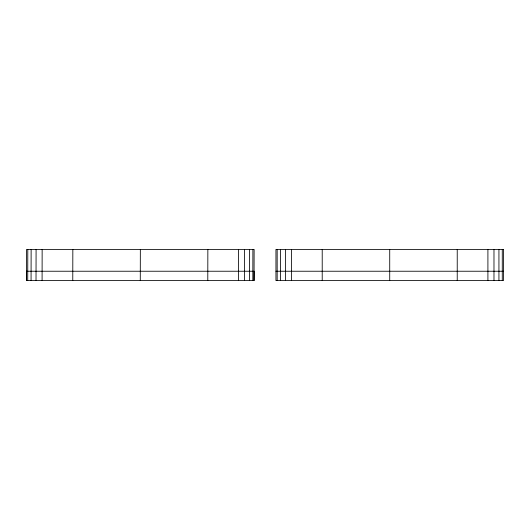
<?xml version="1.0" encoding="UTF-8"?>
<svg xmlns="http://www.w3.org/2000/svg" width="530" height="530" viewBox="0 0 530 530"><rect width="100%" height="100%" fill="white"/><g stroke="black" fill="none" stroke-linecap="round" stroke-linejoin="round"><path stroke-width="0.79" d="M26.5 271.234L254.122 271.234L254.055 280.589L26.5 280.589L26.566 271.234M27.726 280.589L27.792 249.411M31.065 280.589L31.131 249.411M36.02 280.589L36.086 249.411M42.089 280.589L42.148 249.411M72.769 280.589L72.835 249.411M140.278 280.589L140.344 249.411M207.786 280.589L207.853 249.411M238.473 280.589L238.533 249.411M244.535 280.589L244.602 249.411M249.491 280.589L249.557 249.411M252.83 280.589L252.896 249.411M275.945 271.234L503.5 271.234M502.274 249.411L502.274 280.589M498.935 249.411L498.935 280.589M493.98 249.411L493.98 280.589M487.911 249.411L487.911 280.589M457.231 249.411L457.231 280.589M389.722 249.411L389.722 280.589M322.214 249.411L322.214 280.589M291.526 249.411L291.526 280.589M285.465 249.411L285.465 280.589M280.509 249.411L280.509 280.589M277.17 249.411L277.17 280.589M254.055 280.589L254.122 249.411L26.566 249.411L26.5 280.589M503.5 249.411L275.945 249.411L275.945 280.589L503.5 280.589L503.5 249.411"/></g></svg>
